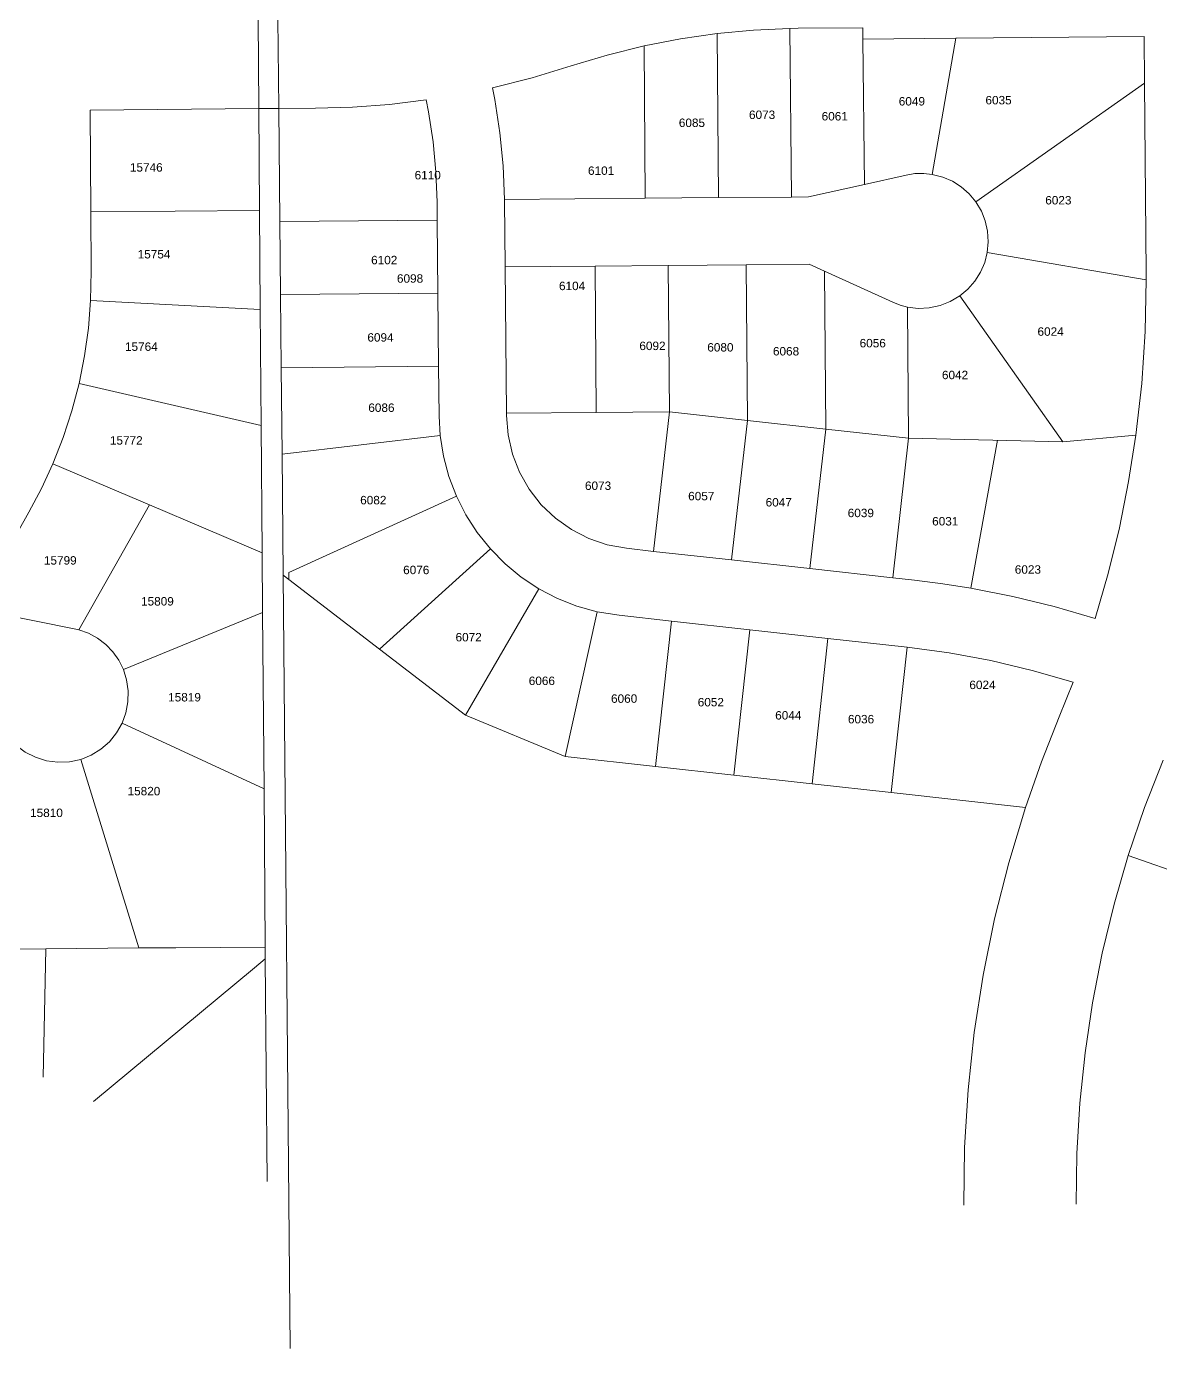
# Model space of a CAD drawing. Header units: feet. Extents: x 865220 to 2843432, y -2240498 to 970288.
# Drawn here: x 2834911 to 2835920, y 955286 to 956462 of the extents above; entities that cross this region are included whole.
import ezdxf
from ezdxf.enums import TextEntityAlignment as Align

# ---------------------------------------------------------------- set-up
doc = ezdxf.new("R2010")
doc.units = ezdxf.units.FT
doc.header["$LTSCALE"] = 0.015
doc.header["$MEASUREMENT"] = 0
doc.layers.add('Dakota County Addresses', color=7, linetype='Continuous')
doc.layers.add('Dakota County Parcels', color=7, linetype='Continuous')
doc.styles.add('Dimensions 100', font='arial.ttf')

# ---------------------------------------------------------------- blocks, each defined once
blk = doc.blocks.new('ACMAP_ANN_TEMPLATE_Dakota County Addresses')
at = {"layer": 'Dakota County Addresses', "style": 'Dimensions 100'}
blk.add_attdef('DakotaCountyAddress', text='', height=50, dxfattribs=at).set_placement((0, 0), align=Align.CENTER)

msp = doc.modelspace()

# ---------------------------------------------------------------- linework, layer by layer
at = {"layer": 'Dakota County Parcels', "lineweight": 5, "ltscale": 100}
for p, q in [((2835117.1, 956468.6), (2835117.7, 956388.6)), ((2835135.5, 956388.7), (2835134.8, 956468.7)), ((2835597.6, 956460.1), (2835590.2, 956460)), ((2835591.5, 956310), (2835590.2, 956460)), ((2835655, 956460.5), (2835597.6, 956460.1)), ((2835655.1, 956450.5), (2835655, 956460.5)), ((2835526.5, 956309.5), (2835525.3, 956455.5)), ((2835737.8, 956451.2), (2835655.1, 956450.5)), ((2835655.1, 956450.5), (2835656.4, 956321.2)), ((2835737.8, 956451.2), (2835716.8, 956330.1)), ((2835905.1, 956452.7), (2835737.8, 956451.2)), ((2835905.1, 956452.7), (2835905.5, 956411.3)), ((2835461.5, 956308.9), (2835460.4, 956444.4)), ((2835117.4, 956428.6), (2835117.7, 956388.6)), ((2835325.7, 956407.1), (2835327.6, 956396.7)), ((2835905.5, 956411.3), (2835755.6, 956305.6)), ((2835905.5, 956411.3), (2835907, 956242.6)), ((2834967.7, 956387.4), (2835117.7, 956388.6)), ((2835117.7, 956388.6), (2835135.5, 956388.7)), ((2835117.7, 956388.6), (2835118.4, 956297.9)), ((2835135.5, 956388.7), (2835168.3, 956389)), ((2835136.5, 956288.2), (2835135.5, 956388.7)), ((2835268.6, 956385.8), (2835266.7, 956396.3)), ((2834968.4, 956296.7), (2834967.7, 956387.4)), ((2835693.5, 956329.5), (2835656.4, 956321.2)), ((2835656.4, 956321.2), (2835606.8, 956310.2)), ((2835461.5, 956308.9), (2835336.3, 956307.9)), ((2835336.3, 956305.9), (2835336.3, 956307.9)), ((2835336.3, 956305.9), (2835336.6, 956277.9)), ((2835526.5, 956309.5), (2835461.5, 956308.9)), ((2835591.5, 956310), (2835526.5, 956309.5)), ((2835606.8, 956310.2), (2835591.5, 956310)), ((2835118.4, 956297.9), (2834968.4, 956296.7)), ((2834968.8, 956244.2), (2834968.4, 956296.7)), ((2835118.4, 956297.9), (2835119.1, 956210.1)), ((2835276.4, 956289.5), (2835276.3, 956305.3)), ((2835136.5, 956288.2), (2835276.4, 956289.5)), ((2835137.1, 956223.2), (2835136.5, 956288.2)), ((2835277, 956224.5), (2835276.4, 956289.5)), ((2835336.6, 956277.9), (2835336.8, 956247.9)), ((2835907.1, 956236.5), (2835765.7, 956260.8)), ((2835336.8, 956247.9), (2835416.8, 956248.5)), ((2835336.8, 956247.9), (2835338, 956117.8)), ((2835416.8, 956248.5), (2835481.8, 956249.1)), ((2835417.9, 956118.5), (2835416.8, 956248.5)), ((2835481.8, 956249.1), (2835551.3, 956249.7)), ((2835482.9, 956119.1), (2835481.8, 956249.1)), ((2835551.3, 956249.7), (2835607.3, 956250.2)), ((2835552.5, 956111.4), (2835551.3, 956249.7)), ((2835607.3, 956250.2), (2835620.8, 956244)), ((2834968.2, 956218.1), (2834968.8, 956244.2)), ((2835620.8, 956244), (2835681.8, 956216.4)), ((2835622, 956103.7), (2835620.8, 956244)), ((2835907.1, 956236.5), (2835907, 956242.6)), ((2835137.1, 956223.2), (2835277, 956224.5)), ((2835277.6, 956159.5), (2835277, 956224.5)), ((2835119.1, 956210.1), (2834968.2, 956218.1)), ((2835137.7, 956158.2), (2835137.1, 956223.2)), ((2835695.6, 956095.6), (2835694.6, 956212.2)), ((2835833, 956092.4), (2835741.2, 956222)), ((2835119.1, 956210.1), (2835119.9, 956106.9)), ((2835137.7, 956158.2), (2835277.6, 956159.5)), ((2835138.4, 956081.2), (2835137.7, 956158.2)), ((2835278.1, 956115.2), (2835277.6, 956159.5)), ((2835119.9, 956106.9), (2834957.9, 956144.3)), ((2835338, 956117.8), (2835417.9, 956118.5)), ((2835338, 956115.7), (2835338, 956117.8)), ((2835417.9, 956118.5), (2835482.9, 956119.1)), ((2835468.7, 955994.9), (2835482.9, 956119.1)), ((2835482.9, 956119.1), (2835552.5, 956111.4)), ((2835119.9, 956106.9), (2835120.8, 955993.7)), ((2835278.1, 956115.2), (2835279.1, 956097.8)), ((2835538.3, 955987.2), (2835552.5, 956111.4)), ((2835552.5, 956111.4), (2835622, 956103.7)), ((2835138.4, 956081.2), (2835279.1, 956097.8)), ((2835607.9, 955979.6), (2835622, 956103.7)), ((2835622, 956103.7), (2835695.6, 956095.6)), ((2835695.6, 956095.6), (2835681.8, 955971.4)), ((2835695.6, 956095.6), (2835833, 956092.4)), ((2835833, 956092.4), (2835897.9, 956098.3)), ((2835774.7, 956093.7), (2835751.1, 955962.2)), ((2835020.5, 956036.3), (2834934.6, 956072.8)), ((2835139.4, 955973.8), (2835138.4, 956081.2)), ((2835020.5, 956036.3), (2834957.7, 955925.1)), ((2835120.8, 955993.7), (2835020.5, 956036.3)), ((2835144.4, 955976.1), (2835293.5, 956044)), ((2834865.7, 955945.2), (2834913.3, 956029.6)), ((2835120.8, 955993.7), (2835121.2, 955940.5)), ((2835225.2, 955907.9), (2835323.7, 955997.1)), ((2835468.7, 955994.9), (2835444.8, 955997.6)), ((2835538.3, 955987.2), (2835468.7, 955994.9)), ((2835607.9, 955979.6), (2835538.3, 955987.2)), ((2835681.8, 955971.4), (2835607.9, 955979.6)), ((2835145.8, 955285.9), (2835139.4, 955973.8)), ((2835139.4, 955973.8), (2835144.4, 955969.9)), ((2835144.4, 955969.9), (2835144.4, 955976.1)), ((2835144.4, 955969.9), (2835225.2, 955907.9)), ((2835701, 955969.3), (2835681.8, 955971.4)), ((2835301.5, 955849.3), (2835366.8, 955961.7)), ((2834953.5, 955926.1), (2834869.8, 955942.9)), ((2835121.2, 955940.5), (2834997.3, 955889.9)), ((2835121.2, 955940.5), (2835122.4, 955783.7)), ((2835390.2, 955812.5), (2835418.7, 955941.2)), ((2835418.7, 955941.2), (2835438.2, 955938)), ((2835484.9, 955932.8), (2835438.2, 955938)), ((2835470.6, 955803.6), (2835484.9, 955932.8)), ((2835554.5, 955925.1), (2835484.9, 955932.8)), ((2834957.7, 955925.1), (2834953.5, 955926.1)), ((2835540.2, 955795.9), (2835554.5, 955925.1)), ((2835624, 955917.4), (2835554.5, 955925.1)), ((2835225.2, 955907.9), (2835301.5, 955849.3)), ((2835609.8, 955788.2), (2835624, 955917.4)), ((2835694.4, 955909.6), (2835624, 955917.4)), ((2835680.1, 955780.4), (2835694.4, 955909.6)), ((2835829.7, 955847.7), (2835842, 955878.4)), ((2835301.5, 955849.3), (2835390.2, 955812.5)), ((2835122.4, 955783.7), (2834996.2, 955842.1)), ((2835470.6, 955803.6), (2835390.2, 955812.5)), ((2834959.4, 955809.9), (2835011.2, 955642.2)), ((2835540.2, 955795.9), (2835470.6, 955803.6)), ((2835609.8, 955788.2), (2835540.2, 955795.9)), ((2835122.4, 955783.7), (2835123.4, 955643)), ((2835680.1, 955780.4), (2835609.8, 955788.2)), ((2835799.7, 955767.2), (2835680.1, 955780.4)), ((2836008.3, 955683.7), (2835890.9, 955724.3)), ((2834843.9, 955640.9), (2834928.3, 955641.5)), ((2834928.3, 955641.5), (2834925.9, 955527.2)), ((2834928.3, 955641.5), (2835011.2, 955642.2)), ((2835123.4, 955643), (2835123.5, 955632.5)), ((2835123.5, 955632.5), (2835125.1, 955434.5))]:
    msp.add_line(p, q, dxfattribs=at)
for points in [[(2835590.2, 956460), (2835557.7, 956458.5), (2835525.3, 956455.5)], [(2835525.3, 956455.5), (2835492.7, 956450.8), (2835460.4, 956444.4)], [(2835460.4, 956444.4), (2835427.7, 956436.3), (2835395.5, 956426.6)], [(2835325.7, 956407.1), (2835360.8, 956416), (2835395.5, 956426.6)], [(2835168.3, 956389), (2835201.2, 956390), (2835234, 956392.4), (2835266.7, 956396.3)], [(2835336.3, 956307.9), (2835335, 956337.6), (2835332.2, 956367.2), (2835327.6, 956396.7)], [(2835276.3, 956305.3), (2835275.3, 956332.3), (2835272.7, 956359.1), (2835268.6, 956385.8)], [(2835716.8, 956330.1), (2835709.1, 956330.9), (2835701.2, 956330.8), (2835693.5, 956329.5)], [(2835755.6, 956305.6), (2835749.6, 956312.8), (2835742.5, 956319), (2835734.6, 956324.1), (2835726, 956327.8), (2835716.8, 956330.1)], [(2835765.7, 956260.8), (2835766.6, 956270.2), (2835766, 956279.6), (2835763.9, 956288.8), (2835760.4, 956297.5), (2835755.6, 956305.6)], [(2835741.2, 956222), (2835748.5, 956228), (2835754.7, 956235.1), (2835759.7, 956243.1), (2835763.4, 956251.7), (2835765.7, 956260.8)], [(2835897.9, 956098.3), (2835903.1, 956144.2), (2835906.2, 956190.3), (2835907.1, 956236.5)], [(2834957.9, 956144.3), (2834962.7, 956168.7), (2834966.2, 956193.3), (2834968.2, 956218.1)], [(2835681.8, 956216.4), (2835688.1, 956213.9), (2835694.6, 956212.2)], [(2835694.6, 956212.2), (2835704.3, 956211), (2835714.1, 956211.5), (2835723.7, 956213.5), (2835732.8, 956217), (2835741.2, 956222)], [(2834934.6, 956072.8), (2834943.8, 956096.1), (2834951.5, 956120), (2834957.9, 956144.3)], [(2835338, 956115.7), (2835339.5, 956098.4), (2835343.4, 956081.4), (2835349.7, 956065.2), (2835358.3, 956050.1), (2835369, 956036.4), (2835381.6, 956024.4), (2835395.8, 956014.3), (2835411.3, 956006.3), (2835427.7, 956000.7), (2835444.8, 955997.6)], [(2835279.1, 956097.8), (2835282, 956079.4), (2835286.8, 956061.4), (2835293.5, 956044)], [(2835861.6, 955935.2), (2835873.2, 955975.3), (2835883.2, 956015.9), (2835891.4, 956056.9), (2835897.9, 956098.3)], [(2834913.3, 956029.6), (2834924.6, 956050.9), (2834934.6, 956072.8)], [(2835293.5, 956044), (2835301.9, 956027.3), (2835312, 956011.6), (2835323.7, 955997.1)], [(2835323.7, 955997.1), (2835336.8, 955983.8), (2835351.2, 955972), (2835366.8, 955961.7)], [(2835751.1, 955962.2), (2835726.1, 955966.1), (2835701, 955969.3)], [(2835366.8, 955961.7), (2835383.3, 955953.1), (2835400.7, 955946.2), (2835418.7, 955941.2)], [(2835861.6, 955935.2), (2835825.2, 955945.8), (2835788.3, 955954.8), (2835751.1, 955962.2)], [(2834997.3, 955889.9), (2834993.2, 955898.1), (2834987.9, 955905.6), (2834981.6, 955912.1), (2834974.3, 955917.6), (2834966.3, 955922), (2834957.7, 955925.1)], [(2835842, 955878.4), (2835805.7, 955888.9), (2835768.9, 955897.7), (2835731.8, 955904.6), (2835694.4, 955909.6)], [(2834996.2, 955842.1), (2834999.6, 955851.3), (2835001.4, 955861), (2835001.6, 955870.8), (2835000.2, 955880.6), (2834997.3, 955889.9)], [(2835829.7, 955847.7), (2835813.9, 955807.8), (2835799.7, 955767.2)], [(2834959.4, 955809.9), (2834968.8, 955813.7), (2834977.3, 955819), (2834984.9, 955825.6), (2834991.2, 955833.4), (2834996.2, 955842.1)], [(2834901.8, 955822.5), (2834910, 955816.4), (2834919.1, 955811.7), (2834928.9, 955808.7), (2834939.1, 955807.3), (2834949.4, 955807.8), (2834959.4, 955809.9)], [(2835922, 955809.2), (2835905.5, 955767.1), (2835890.9, 955724.3)], [(2835799.7, 955767.2), (2835784.8, 955718), (2835772.2, 955668.2), (2835762, 955617.9), (2835754.1, 955567.1), (2835748.6, 955516.1), (2835745.5, 955464.8), (2835744.7, 955413.4)], [(2835890.9, 955724.3), (2835878.4, 955681.1), (2835867.8, 955637.4), (2835859.2, 955593.3), (2835852.6, 955548.9), (2835847.9, 955504.2), (2835845.3, 955459.3), (2835844.7, 955414.3)], [(2835123.4, 955643), (2835044.1, 955642.4), (2835011.2, 955642.2)], [(2835123.5, 955632.5), (2835114, 955624.6), (2834970.8, 955505.6)]]:
    msp.add_lwpolyline(points, dxfattribs=at)

# ---------------------------------------------------------------- block references
at = {"layer": 'Dakota County Addresses', "lineweight": 5, "ltscale": 100, "xscale": 0.15, "yscale": 0.15, "zscale": 0.15}
for p, values in [((2835775.7, 956392.4), {'DakotaCountyAddress': '6035'}), ((2835698.6, 956391.4), {'DakotaCountyAddress': '6049'}), ((2835503, 956372.3), {'DakotaCountyAddress': '6085'}), ((2835565.4, 956379.4), {'DakotaCountyAddress': '6073'}), ((2835630, 956378.1), {'DakotaCountyAddress': '6061'}), ((2835017.7, 956332.6), {'DakotaCountyAddress': '15746'}), ((2835268, 956325.7), {'DakotaCountyAddress': '6110'}), ((2835422.2, 956329.7), {'DakotaCountyAddress': '6101'}), ((2835828.9, 956303.4), {'DakotaCountyAddress': '6023'}), ((2835024.6, 956255.4), {'DakotaCountyAddress': '15754'}), ((2835229.3, 956250.2), {'DakotaCountyAddress': '6102'}), ((2835252.3, 956233.8), {'DakotaCountyAddress': '6098'}), ((2835396.4, 956227.2), {'DakotaCountyAddress': '6104'}), ((2835226, 956181.4), {'DakotaCountyAddress': '6094'}), ((2835822, 956186.6), {'DakotaCountyAddress': '6024'}), ((2835013.3, 956173.2), {'DakotaCountyAddress': '15764'}), ((2835467.9, 956173.9), {'DakotaCountyAddress': '6092'}), ((2835528.3, 956172.6), {'DakotaCountyAddress': '6080'}), ((2835586.7, 956169.1), {'DakotaCountyAddress': '6068'}), ((2835663.8, 956176.3), {'DakotaCountyAddress': '6056'}), ((2835737, 956148), {'DakotaCountyAddress': '6042'}), ((2835226.8, 956118.9), {'DakotaCountyAddress': '6086'}), ((2834999.9, 956089.8), {'DakotaCountyAddress': '15772'}), ((2835419.5, 956049.5), {'DakotaCountyAddress': '6073'}), ((2835511.3, 956040.3), {'DakotaCountyAddress': '6057'}), ((2835219.6, 956036.7), {'DakotaCountyAddress': '6082'}), ((2835580.2, 956034.8), {'DakotaCountyAddress': '6047'}), ((2835653.2, 956025.3), {'DakotaCountyAddress': '6039'}), ((2835728.3, 956017.9), {'DakotaCountyAddress': '6031'}), ((2834941.2, 955983.1), {'DakotaCountyAddress': '15799'}), ((2835257.8, 955974.6), {'DakotaCountyAddress': '6076'}), ((2835801.8, 955975), {'DakotaCountyAddress': '6023'}), ((2835027.6, 955946.7), {'DakotaCountyAddress': '15809'}), ((2835304.4, 955914.8), {'DakotaCountyAddress': '6072'}), ((2835369.5, 955876), {'DakotaCountyAddress': '6066'}), ((2835761.4, 955872.4), {'DakotaCountyAddress': '6024'}), ((2835051.7, 955861.4), {'DakotaCountyAddress': '15819'}), ((2835442.7, 955860.2), {'DakotaCountyAddress': '6060'}), ((2835519.8, 955857), {'DakotaCountyAddress': '6052'}), ((2835588.7, 955845.3), {'DakotaCountyAddress': '6044'}), ((2835653.4, 955841.9), {'DakotaCountyAddress': '6036'}), ((2835015.6, 955777.9), {'DakotaCountyAddress': '15820'}), ((2834928.9, 955758.6), {'DakotaCountyAddress': '15810'})]:
    msp.add_blockref('ACMAP_ANN_TEMPLATE_Dakota County Addresses', p, dxfattribs=at).add_auto_attribs(values)

doc.saveas('drawing.dxf')
